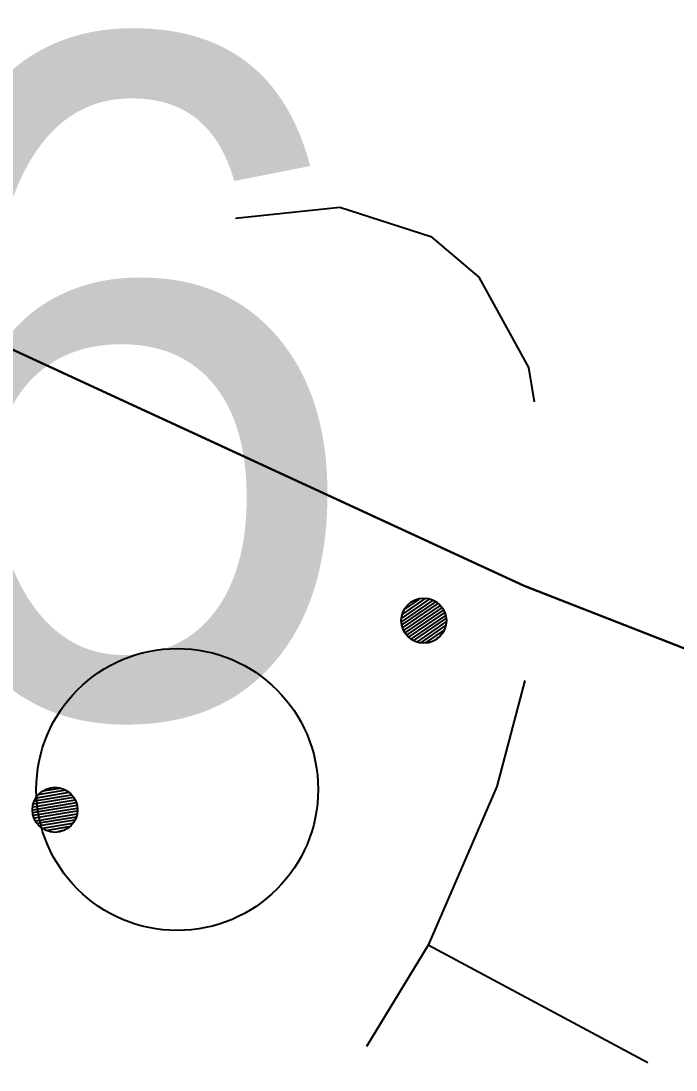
# Model space of a CAD drawing. Header units: metres. Extents: x -2743 to 126, y 13385 to 13916.
# Drawn here: x -1871.721 to -1870.559, y 13629.065 to 13630.925 of the extents above; entities that cross this region are included whole.
import ezdxf

# ---------------------------------------------------------------- set-up
doc = ezdxf.new("R2010")
doc.units = ezdxf.units.M
for name, color, linetype in [('link-улица Берзарина_Покрытия — Новые$0$ДВ_ПП_Тип6_У_ТР_3м за счет Газона', 7, 'Continuous'), ('link_улица Берзарина_Люки$0$СЕТИ', 7, 'Continuous'), ('output[1-12]_3_ДЖКХ-24_03233tp$0$Граница растительности и грунта', 7, 'Continuous'), ('output[1-12]_3_ДЖКХ-24_03233tp$0$Колодцы', 7, 'Continuous'), ('output[1-12]_3_ДЖКХ-24_03233tp$0$Топографические объекты', 7, 'Continuous'), ('output[1-12]_3_ДЖКХ-24_03233up$0$Кабель связи', 7, 'Continuous')]:
    doc.layers.add(name, color=color, linetype=linetype)

msp = doc.modelspace()

# ---------------------------------------------------------------- linework, layer by layer
at = {"layer": 'link-улица Берзарина_Покрытия — Новые$0$ДВ_ПП_Тип6_У_ТР_3м за счет Газона'}
for points in [[(-1869.9451, 13630.8186), (-1866.5094, 13629.3314), (-1863.059, 13627.8784), (-1863.2721, 13626.9731), (-1869.6948, 13629.4805), (-1870.8284, 13629.923), (-1871.9176, 13630.4253), (-1873.6577, 13631.2279), (-1876.306, 13632.4492), (-1877.1582, 13632.8422), (-1878.5002, 13633.4611), (-1881.328, 13634.7896), (-1883.0036, 13635.5997), (-1886.7665, 13637.4189), (-1886.829, 13637.4491), (-1886.3773, 13638.505), (-1883.988, 13637.3271), (-1881.5906, 13636.1661), (-1879.185, 13635.022), (-1876.7714, 13633.895), (-1873.3658, 13632.3398), (-1869.9451, 13630.8186)], [(-1873.6577, 13631.2279), (-1871.9176, 13630.4253), (-1870.8284, 13629.923), (-1869.6948, 13629.4805), (-1863.2721, 13626.9731), (-1863.6049, 13625.9673), (-1863.8051, 13625.4813), (-1867.2854, 13626.9445), (-1870.7509, 13628.4422), (-1874.2013, 13629.9743), (-1877.6364, 13631.5406), (-1880.0802, 13632.6802), (-1882.5159, 13633.8372), (-1884.9433, 13635.0114), (-1887.3623, 13636.2028), (-1886.829, 13637.4491), (-1883.0036, 13635.5997), (-1881.328, 13634.7896), (-1878.5002, 13633.4611), (-1877.1582, 13632.8422), (-1876.306, 13632.4492), (-1873.6577, 13631.2279)]]:
    msp.add_lwpolyline(points, close=True, dxfattribs=at)
at = {"layer": 'link_улица Берзарина_Люки$0$СЕТИ'}
msp.add_circle((-1871.444, 13629.562), 0.25, dxfattribs=at)
at = {"layer": 'output[1-12]_3_ДЖКХ-24_03233tp$0$Граница растительности и грунта'}
for points in [[(-1870.9973, 13629.8993), (-1871.0451, 13629.8665)], [(-1871.0034, 13629.9011), (-1871.0446, 13629.8729)], [(-1871.0145, 13629.8996), (-1871.0392, 13629.8827)], [(-1870.9911, 13629.8974), (-1871.0456, 13629.8601)], [(-1870.9858, 13629.895), (-1871.0452, 13629.8543)], [(-1870.9814, 13629.892), (-1871.0432, 13629.8496)], [(-1870.9777, 13629.8884), (-1871.0421, 13629.8444)], [(-1870.9741, 13629.8849), (-1871.0401, 13629.8397)], [(-1870.9721, 13629.8802), (-1871.0364, 13629.8361)], [(-1870.9701, 13629.8755), (-1871.0328, 13629.8326)], [(-1870.9681, 13629.8708), (-1871.0291, 13629.829)], [(-1870.9669, 13629.8655), (-1871.0247, 13629.826)], [(-1870.9674, 13629.8591), (-1871.0185, 13629.8241)], [(-1870.9678, 13629.8528), (-1871.0124, 13629.8223)], [(-1870.9716, 13629.8441), (-1871.003, 13629.8227)], [(-1870.977, 13629.8343), (-1870.9845, 13629.8293)], [(-1871.652, 13629.564), (-1871.6816, 13629.5591)], [(-1871.628, 13629.5477), (-1871.699, 13629.5359)], [(-1871.6318, 13629.5521), (-1871.6969, 13629.5413)], [(-1871.6365, 13629.5564), (-1871.6937, 13629.5469)], [(-1871.6413, 13629.5607), (-1871.6906, 13629.5525)], [(-1871.6216, 13629.5335), (-1871.7005, 13629.5204)], [(-1871.6234, 13629.5383), (-1871.7003, 13629.5255)], [(-1871.6252, 13629.5431), (-1871.6992, 13629.5308)], [(-1871.6217, 13629.5284), (-1871.6987, 13629.5157)], [(-1871.6219, 13629.5234), (-1871.6969, 13629.5109)], [(-1871.6221, 13629.5183), (-1871.6951, 13629.5061)], [(-1871.6232, 13629.513), (-1871.6923, 13629.5015)], [(-1871.6264, 13629.5074), (-1871.6875, 13629.4973)], [(-1871.6295, 13629.5018), (-1871.6828, 13629.493)], [(-1871.6366, 13629.4956), (-1871.674, 13629.4894)], [(-1871.6456, 13629.489), (-1871.6545, 13629.4875)]]:
    msp.add_lwpolyline(points, dxfattribs=at)
for centre in [(-1871.0065, 13629.8614), (-1871.6609, 13629.526)]:
    msp.add_circle(centre, 0.04, dxfattribs=at)
at = {"layer": 'output[1-12]_3_ДЖКХ-24_03233tp$0$Колодцы'}
msp.add_circle((-1871.444, 13629.562), 0.25, dxfattribs=at)
at = {"layer": 'output[1-12]_3_ДЖКХ-24_03233tp$0$Топографические объекты'}
msp.add_lwpolyline([(-1870.8202, 13629.9199), (-1870.8284, 13629.923), (-1871.4635, 13630.216)], dxfattribs=at)
at = {"layer": 'output[1-12]_3_ДЖКХ-24_03233up$0$Кабель связи'}
for points in [[(-1871.3404, 13630.5753), (-1871.1553, 13630.5943), (-1870.9938, 13630.5426)], [(-1870.9938, 13630.5426), (-1870.9091, 13630.4707), (-1870.8208, 13630.31), (-1870.8107, 13630.2496)], [(-1870.8273, 13629.7554), (-1870.877, 13629.5672), (-1870.9987, 13629.2861), (-1871.108, 13629.1063)], [(-1870.609, 13629.0772), (-1870.9987, 13629.2861)]]:
    msp.add_lwpolyline(points, dxfattribs=at)

# ---------------------------------------------------------------- texts
at = {"layer": 'output[1-12]_3_ДЖКХ-24_03233tp$0$Колодцы'}
msp.add_text('152.16', height=1.2, dxfattribs=at).set_placement((-1876.015, 13629.694))

doc.saveas('drawing.dxf')
